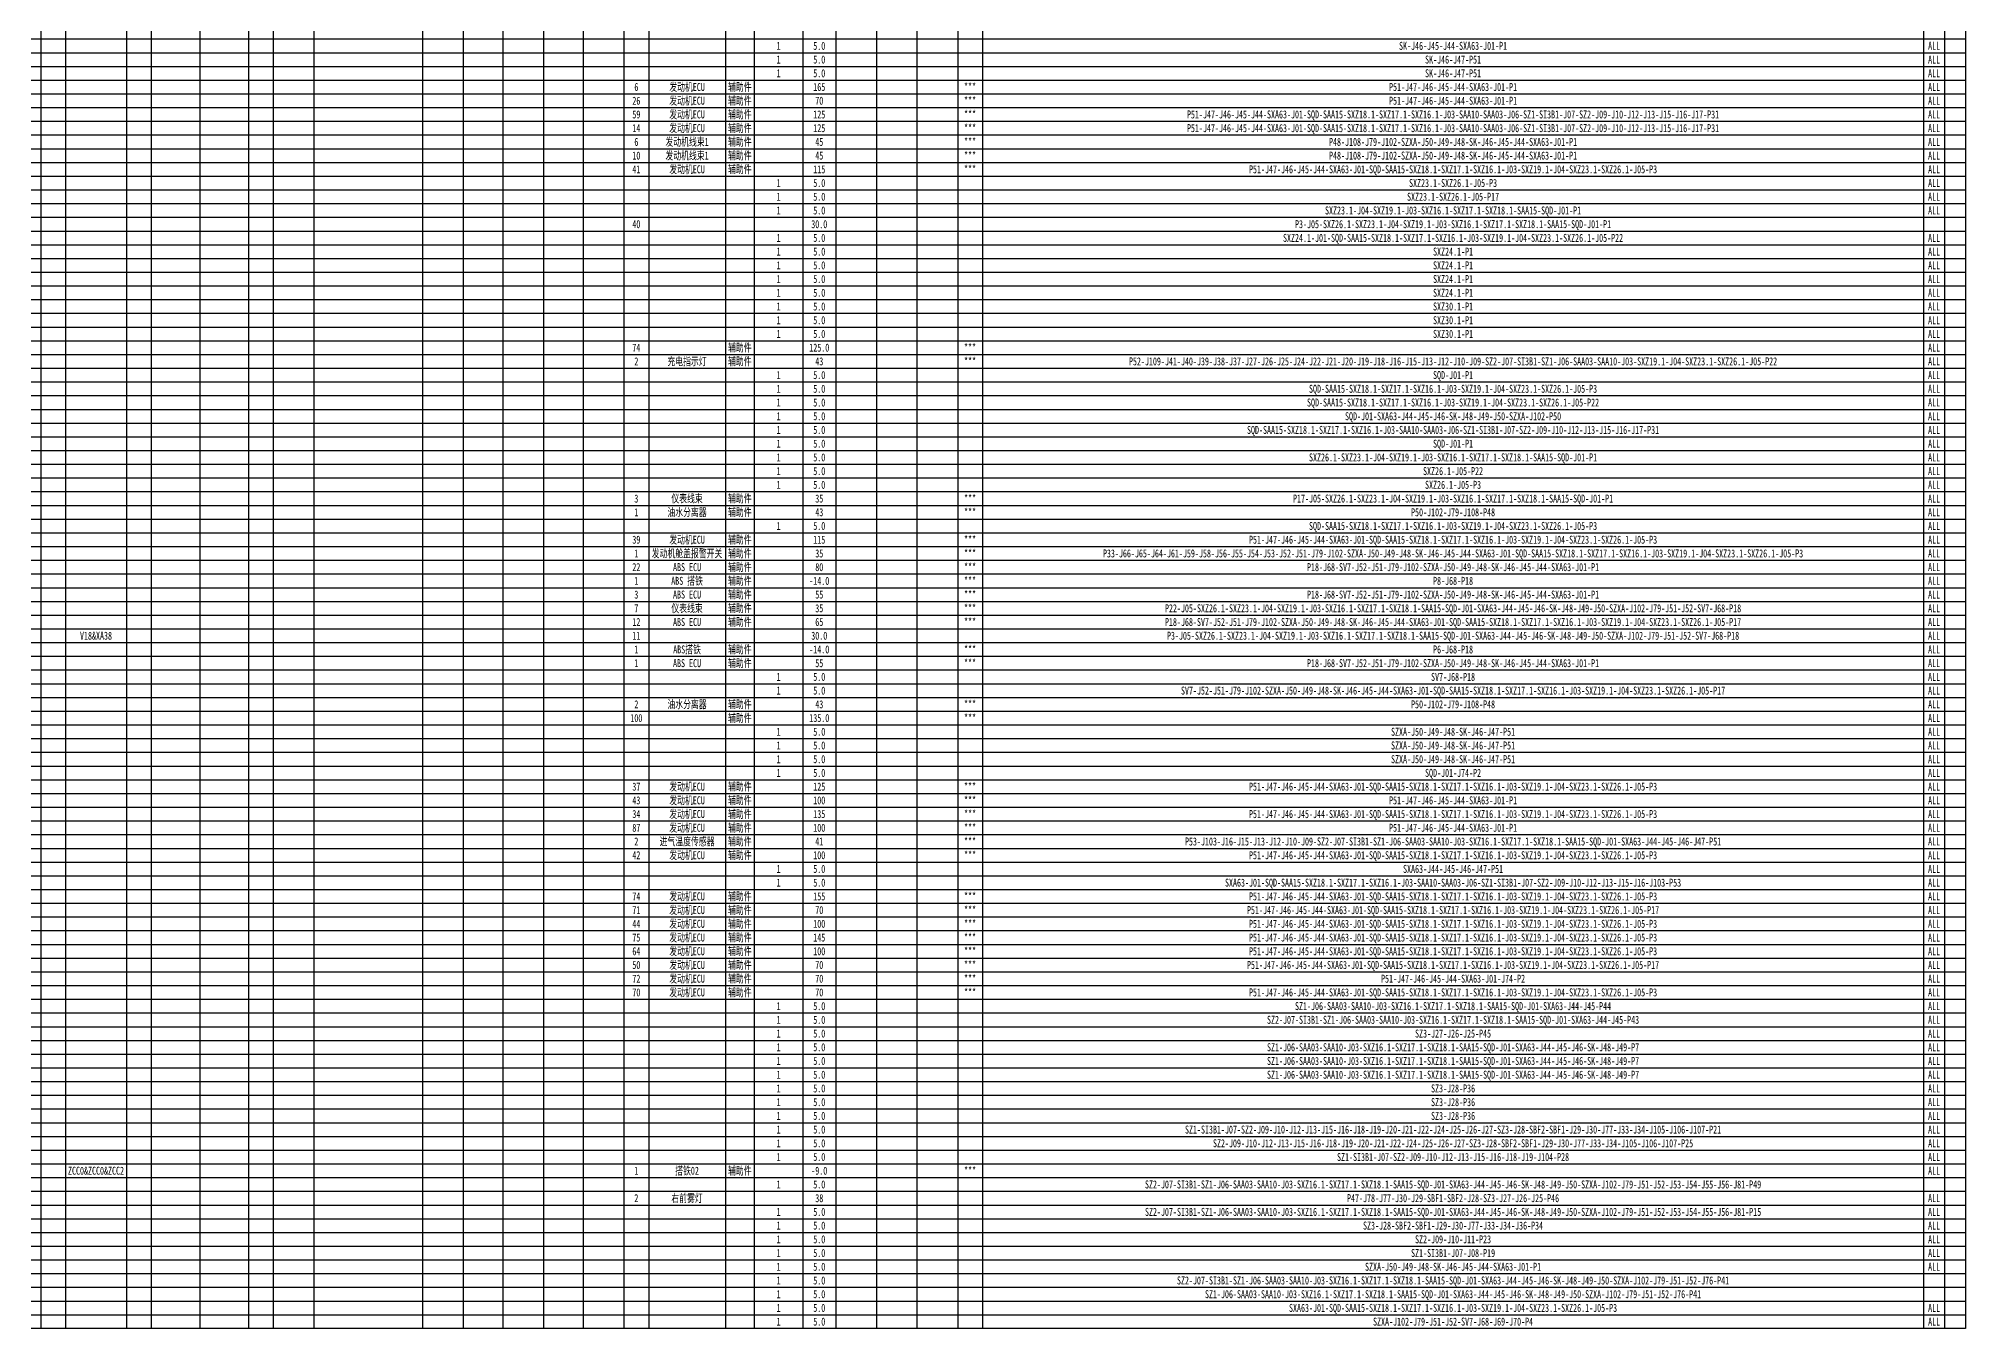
# Model space of a CAD drawing. Header units: millimetres. Extents: x -2653 to 6698, y -4403 to -42.
# Drawn here: x 5855 to 6698, y -1654 to -1090 of the extents above; entities that cross this region are included whole.
import ezdxf
from ezdxf.enums import TextEntityAlignment as Align

# ---------------------------------------------------------------- set-up
doc = ezdxf.new("R2010")
doc.units = ezdxf.units.MM
doc.header["$MEASUREMENT"] = 0
doc.layers.add('文字', color=3, linetype='Continuous')
doc.layers.add('轮廓线', color=7, linetype='Continuous')
doc.styles.add('辽宁天海', font='', dxfattribs={"width": 0.7})
doc.styles.get('辽宁天海').set_extended_font_data('NSimSun')

msp = doc.modelspace()

# ---------------------------------------------------------------- linework, layer by layer
at = {"layer": '轮廓线', "color": 7, "lineweight": 25}
for p, q in [((5856.02, -526.47), (5856.02, -1654.47)), ((5866.85, -526.47), (5866.85, -1654.47)), ((5893.4, -526.47), (5893.4, -1654.47)), ((5904.19, -526.47), (5904.19, -1654.47)), ((5925.49, -526.47), (5925.49, -1654.47)), ((5946.78, -526.47), (5946.78, -1654.47)), ((5957.63, -526.47), (5957.63, -1654.47)), ((5975.43, -526.47), (5975.43, -1654.47)), ((6022.88, -526.47), (6022.88, -1654.47)), ((6040.7, -526.47), (6040.7, -1654.47)), ((6058.1, -526.47), (6058.1, -1654.47)), ((6075.86, -526.47), (6075.86, -1654.47)), ((6093.26, -526.47), (6093.26, -1654.47)), ((6111.02, -526.47), (6111.02, -1654.47)), ((6121.86, -526.47), (6121.86, -1654.47)), ((6155.37, -526.47), (6155.37, -1654.47)), ((6168.01, -526.47), (6168.01, -1654.47)), ((6189.28, -526.47), (6189.28, -1654.47)), ((6203.62, -526.47), (6203.62, -1654.47)), ((6221.43, -526.47), (6221.43, -1654.47)), ((6239.19, -526.47), (6239.19, -1654.47)), ((6256.99, -526.47), (6256.99, -1654.47)), ((6267.81, -526.47), (6267.81, -1654.47)), ((6679.44, -526.47), (6679.44, -1654.47)), ((6688.57, -526.47), (6688.57, -1654.47)), ((6697.73, -526.47), (6697.73, -1654.47)), ((4984.89, -1090.47), (6697.73, -1090.47)), ((4984.89, -1096.47), (6697.73, -1096.47)), ((4984.89, -1102.47), (6697.73, -1102.47)), ((4984.89, -1108.47), (6697.73, -1108.47)), ((4984.89, -1114.47), (6697.73, -1114.47)), ((4984.89, -1120.47), (6697.73, -1120.47)), ((4984.89, -1126.47), (6697.73, -1126.47)), ((4984.89, -1132.47), (6697.73, -1132.47)), ((4984.89, -1138.47), (6697.73, -1138.47)), ((4984.89, -1144.47), (6697.73, -1144.47)), ((4984.89, -1150.47), (6697.73, -1150.47)), ((4984.89, -1156.47), (6697.73, -1156.47)), ((4984.89, -1162.47), (6697.73, -1162.47)), ((4984.89, -1168.47), (6697.73, -1168.47)), ((4984.89, -1174.47), (6697.73, -1174.47)), ((4984.89, -1180.47), (6697.73, -1180.47)), ((4984.89, -1186.47), (6697.73, -1186.47)), ((4984.89, -1192.47), (6697.73, -1192.47)), ((4984.89, -1198.47), (6697.73, -1198.47)), ((4984.89, -1204.47), (6697.73, -1204.47)), ((4984.89, -1210.47), (6697.73, -1210.47)), ((4984.89, -1216.47), (6697.73, -1216.47)), ((4984.89, -1222.47), (6697.73, -1222.47)), ((4984.89, -1228.47), (6697.73, -1228.47)), ((4984.89, -1234.47), (6697.73, -1234.47)), ((4984.89, -1240.47), (6697.73, -1240.47)), ((4984.89, -1246.47), (6697.73, -1246.47)), ((4984.89, -1252.47), (6697.73, -1252.47)), ((4984.89, -1258.47), (6697.73, -1258.47)), ((4984.89, -1264.47), (6697.73, -1264.47)), ((4984.89, -1270.47), (6697.73, -1270.47)), ((4984.89, -1276.47), (6697.73, -1276.47)), ((4984.89, -1282.47), (6697.73, -1282.47)), ((4984.89, -1288.47), (6697.73, -1288.47)), ((4984.89, -1294.47), (6697.73, -1294.47)), ((4984.89, -1300.47), (6697.73, -1300.47)), ((4984.89, -1306.47), (6697.73, -1306.47)), ((4984.89, -1312.47), (6697.73, -1312.47)), ((4984.89, -1318.47), (6697.73, -1318.47)), ((4984.89, -1324.47), (6697.73, -1324.47)), ((4984.89, -1330.47), (6697.73, -1330.47)), ((4984.89, -1336.47), (6697.73, -1336.47)), ((4984.89, -1342.47), (6697.73, -1342.47)), ((4984.89, -1348.47), (6697.73, -1348.47)), ((4984.89, -1354.47), (6697.73, -1354.47)), ((4984.89, -1360.47), (6697.73, -1360.47)), ((4984.89, -1366.47), (6697.73, -1366.47)), ((4984.89, -1372.47), (6697.73, -1372.47)), ((4984.89, -1378.47), (6697.73, -1378.47)), ((4984.89, -1384.47), (6697.73, -1384.47)), ((4984.89, -1390.47), (6697.73, -1390.47)), ((4984.89, -1396.47), (6697.73, -1396.47)), ((4984.89, -1402.47), (6697.73, -1402.47)), ((4984.89, -1408.47), (6697.73, -1408.47)), ((4984.89, -1414.47), (6697.73, -1414.47)), ((4984.89, -1420.47), (6697.73, -1420.47)), ((4984.89, -1426.47), (6697.73, -1426.47)), ((4984.89, -1432.47), (6697.73, -1432.47)), ((4984.89, -1438.47), (6697.73, -1438.47)), ((4984.89, -1444.47), (6697.73, -1444.47)), ((4984.89, -1450.47), (6697.73, -1450.47)), ((4984.89, -1456.47), (6697.73, -1456.47)), ((4984.89, -1462.47), (6697.73, -1462.47)), ((4984.89, -1468.47), (6697.73, -1468.47)), ((4984.89, -1474.47), (6697.73, -1474.47)), ((4984.89, -1480.47), (6697.73, -1480.47)), ((4984.89, -1486.47), (6697.73, -1486.47)), ((4984.89, -1492.47), (6697.73, -1492.47)), ((4984.89, -1498.47), (6697.73, -1498.47)), ((4984.89, -1504.47), (6697.73, -1504.47)), ((4984.89, -1510.47), (6697.73, -1510.47)), ((4984.89, -1516.47), (6697.73, -1516.47)), ((4984.89, -1522.47), (6697.73, -1522.47)), ((4984.89, -1528.47), (6697.73, -1528.47)), ((4984.89, -1534.47), (6697.73, -1534.47)), ((4984.89, -1540.47), (6697.73, -1540.47)), ((4984.89, -1546.47), (6697.73, -1546.47)), ((4984.89, -1552.47), (6697.73, -1552.47)), ((4984.89, -1558.47), (6697.73, -1558.47)), ((4984.89, -1564.47), (6697.73, -1564.47)), ((4984.89, -1570.47), (6697.73, -1570.47)), ((4984.89, -1576.47), (6697.73, -1576.47)), ((4984.89, -1582.47), (6697.73, -1582.47)), ((4984.89, -1588.47), (6697.73, -1588.47)), ((4984.89, -1594.47), (6697.73, -1594.47)), ((4984.89, -1600.47), (6697.73, -1600.47)), ((4984.89, -1606.47), (6697.73, -1606.47)), ((4984.89, -1612.47), (6697.73, -1612.47)), ((4984.89, -1618.47), (6697.73, -1618.47)), ((4984.89, -1624.47), (6697.73, -1624.47)), ((4984.89, -1630.47), (6697.73, -1630.47)), ((4984.89, -1636.47), (6697.73, -1636.47)), ((4984.89, -1642.47), (6697.73, -1642.47)), ((4984.89, -1648.47), (6697.73, -1648.47)), ((6697.73, -1654.47), (4984.89, -1654.47))]:
    msp.add_line(p, q, dxfattribs=at)

# ---------------------------------------------------------------- texts
at = {"layer": '文字', "lineweight": 25, "style": '辽宁天海', "width": 0.7}
for s, p in [('1', (6178.65, -1093.47)), ('5.0', (6196.45, -1093.47)), ('SK-J46-J45-J44-SXA63-J01-P1', (6473.63, -1093.47)), ('ALL', (6684.01, -1093.47)), ('1', (6178.65, -1099.47)), ('1', (6178.65, -1105.47)), ('5.0', (6196.45, -1099.47)), ('5.0', (6196.45, -1105.47)), ('SK-J46-J47-P51', (6473.63, -1099.47)), ('SK-J46-J47-P51', (6473.63, -1105.47)), ('ALL', (6684.01, -1099.47)), ('ALL', (6684.01, -1105.47)), ('6', (6116.44, -1111.47)), ('发动机ECU', (6138.62, -1111.47)), ('辅助件', (6161.69, -1111.47)), ('165', (6196.45, -1111.47)), ('***', (6262.4, -1111.47)), ('P51-J47-J46-J45-J44-SXA63-J01-P1', (6473.63, -1111.47)), ('ALL', (6684.01, -1111.47)), ('26', (6116.44, -1117.47)), ('发动机ECU', (6138.62, -1117.47)), ('辅助件', (6161.69, -1117.47)), ('70', (6196.45, -1117.47)), ('***', (6262.4, -1117.47)), ('P51-J47-J46-J45-J44-SXA63-J01-P1', (6473.63, -1117.47)), ('ALL', (6684.01, -1117.47)), ('59', (6116.44, -1123.47)), ('14', (6116.44, -1129.47)), ('发动机ECU', (6138.62, -1123.47)), ('发动机ECU', (6138.62, -1129.47)), ('辅助件', (6161.69, -1123.47)), ('辅助件', (6161.69, -1129.47)), ('125', (6196.45, -1123.47)), ('125', (6196.45, -1129.47)), ('***', (6262.4, -1123.47)), ('***', (6262.4, -1129.47)), ('P51-J47-J46-J45-J44-SXA63-J01-SQD-SAA15-SXZ18.1-SXZ17.1-SXZ16.1-J03-SAA10-SAA03-J06-SZ1-SI3B1-J07-SZ2-J09-J10-J12-J13-J15-J16-J17-P31', (6473.63, -1123.47)), ('P51-J47-J46-J45-J44-SXA63-J01-SQD-SAA15-SXZ18.1-SXZ17.1-SXZ16.1-J03-SAA10-SAA03-J06-SZ1-SI3B1-J07-SZ2-J09-J10-J12-J13-J15-J16-J17-P31', (6473.63, -1129.47)), ('ALL', (6684.01, -1123.47)), ('ALL', (6684.01, -1129.47)), ('6', (6116.44, -1135.47)), ('发动机线束1', (6138.62, -1135.47)), ('辅助件', (6161.69, -1135.47)), ('45', (6196.45, -1135.47)), ('***', (6262.4, -1135.47)), ('P48-J108-J79-J102-SZXA-J50-J49-J48-SK-J46-J45-J44-SXA63-J01-P1', (6473.63, -1135.47)), ('ALL', (6684.01, -1135.47)), ('41', (6116.44, -1147.47)), ('10', (6116.44, -1141.47)), ('发动机线束1', (6138.62, -1141.47)), ('发动机ECU', (6138.62, -1147.47)), ('辅助件', (6161.69, -1141.47)), ('辅助件', (6161.69, -1147.47)), ('115', (6196.45, -1147.47)), ('45', (6196.45, -1141.47)), ('***', (6262.4, -1141.47)), ('***', (6262.4, -1147.47)), ('P51-J47-J46-J45-J44-SXA63-J01-SQD-SAA15-SXZ18.1-SXZ17.1-SXZ16.1-J03-SXZ19.1-J04-SXZ23.1-SXZ26.1-J05-P3', (6473.63, -1147.47)), ('P48-J108-J79-J102-SZXA-J50-J49-J48-SK-J46-J45-J44-SXA63-J01-P1', (6473.63, -1141.47)), ('ALL', (6684.01, -1141.47)), ('ALL', (6684.01, -1147.47)), ('1', (6178.65, -1153.47)), ('5.0', (6196.45, -1153.47)), ('SXZ23.1-SXZ26.1-J05-P3', (6473.63, -1153.47)), ('ALL', (6684.01, -1153.47)), ('1', (6178.65, -1159.47)), ('5.0', (6196.45, -1159.47)), ('SXZ23.1-SXZ26.1-J05-P17', (6473.63, -1159.47)), ('ALL', (6684.01, -1159.47)), ('40', (6116.44, -1171.47)), ('1', (6178.65, -1165.47)), ('30.0', (6196.45, -1171.47)), ('5.0', (6196.45, -1165.47)), ('P3-J05-SXZ26.1-SXZ23.1-J04-SXZ19.1-J03-SXZ16.1-SXZ17.1-SXZ18.1-SAA15-SQD-J01-P1', (6473.63, -1171.47)), ('SXZ23.1-J04-SXZ19.1-J03-SXZ16.1-SXZ17.1-SXZ18.1-SAA15-SQD-J01-P1', (6473.63, -1165.47)), ('ALL', (6684.01, -1165.47)), ('1', (6178.65, -1177.47)), ('5.0', (6196.45, -1177.47)), ('SXZ24.1-J01-SQD-SAA15-SXZ18.1-SXZ17.1-SXZ16.1-J03-SXZ19.1-J04-SXZ23.1-SXZ26.1-J05-P22', (6473.63, -1177.47)), ('ALL', (6684.01, -1177.47)), ('1', (6178.65, -1183.47)), ('1', (6178.65, -1189.47)), ('5.0', (6196.45, -1183.47)), ('5.0', (6196.45, -1189.47)), ('SXZ24.1-P1', (6473.63, -1183.47)), ('SXZ24.1-P1', (6473.63, -1189.47)), ('ALL', (6684.01, -1183.47)), ('ALL', (6684.01, -1189.47)), ('1', (6178.65, -1195.47)), ('5.0', (6196.45, -1195.47)), ('SXZ24.1-P1', (6473.63, -1195.47)), ('ALL', (6684.01, -1195.47)), ('1', (6178.65, -1201.47)), ('5.0', (6196.45, -1201.47)), ('SXZ24.1-P1', (6473.63, -1201.47)), ('ALL', (6684.01, -1201.47)), ('1', (6178.65, -1207.47)), ('1', (6178.65, -1213.47)), ('5.0', (6196.45, -1207.47)), ('5.0', (6196.45, -1213.47)), ('SXZ30.1-P1', (6473.63, -1207.47)), ('SXZ30.1-P1', (6473.63, -1213.47)), ('ALL', (6684.01, -1207.47)), ('ALL', (6684.01, -1213.47)), ('1', (6178.65, -1219.47)), ('5.0', (6196.45, -1219.47)), ('SXZ30.1-P1', (6473.63, -1219.47)), ('ALL', (6684.01, -1219.47)), ('74', (6116.44, -1225.47)), ('2', (6116.44, -1231.47)), ('充电指示灯', (6138.62, -1231.47)), ('辅助件', (6161.69, -1225.47)), ('辅助件', (6161.69, -1231.47)), ('125.0', (6196.45, -1225.47)), ('43', (6196.45, -1231.47)), ('***', (6262.4, -1225.47)), ('***', (6262.4, -1231.47)), ('P52-J109-J41-J40-J39-J38-J37-J27-J26-J25-J24-J22-J21-J20-J19-J18-J16-J15-J13-J12-J10-J09-SZ2-J07-SI3B1-SZ1-J06-SAA03-SAA10-J03-SXZ19.1-J04-SXZ23.1-SXZ26.1-J05-P22', (6473.63, -1231.47)), ('ALL', (6684.01, -1225.47)), ('ALL', (6684.01, -1231.47)), ('1', (6178.65, -1237.47)), ('5.0', (6196.45, -1237.47)), ('SQD-J01-P1', (6473.63, -1237.47)), ('ALL', (6684.01, -1237.47)), ('1', (6178.65, -1243.47)), ('5.0', (6196.45, -1243.47)), ('SQD-SAA15-SXZ18.1-SXZ17.1-SXZ16.1-J03-SXZ19.1-J04-SXZ23.1-SXZ26.1-J05-P3', (6473.63, -1243.47)), ('ALL', (6684.01, -1243.47)), ('1', (6178.65, -1249.47)), ('1', (6178.65, -1255.47)), ('5.0', (6196.45, -1249.47)), ('5.0', (6196.45, -1255.47)), ('SQD-SAA15-SXZ18.1-SXZ17.1-SXZ16.1-J03-SXZ19.1-J04-SXZ23.1-SXZ26.1-J05-P22', (6473.63, -1249.47)), ('SQD-J01-SXA63-J44-J45-J46-SK-J48-J49-J50-SZXA-J102-P50', (6473.63, -1255.47)), ('ALL', (6684.01, -1249.47)), ('ALL', (6684.01, -1255.47)), ('1', (6178.65, -1261.47)), ('5.0', (6196.45, -1261.47)), ('SQD-SAA15-SXZ18.1-SXZ17.1-SXZ16.1-J03-SAA10-SAA03-J06-SZ1-SI3B1-J07-SZ2-J09-J10-J12-J13-J15-J16-J17-P31', (6473.63, -1261.47)), ('ALL', (6684.01, -1261.47)), ('1', (6178.65, -1267.47)), ('1', (6178.65, -1273.47)), ('5.0', (6196.45, -1267.47)), ('5.0', (6196.45, -1273.47)), ('SXZ26.1-SXZ23.1-J04-SXZ19.1-J03-SXZ16.1-SXZ17.1-SXZ18.1-SAA15-SQD-J01-P1', (6473.63, -1273.47)), ('SQD-J01-P1', (6473.63, -1267.47)), ('ALL', (6684.01, -1267.47)), ('ALL', (6684.01, -1273.47)), ('1', (6178.65, -1279.47)), ('5.0', (6196.45, -1279.47)), ('SXZ26.1-J05-P22', (6473.63, -1279.47)), ('ALL', (6684.01, -1279.47)), ('仪表线束', (6138.62, -1291.47)), ('辅助件', (6161.69, -1291.47)), ('1', (6178.65, -1285.47)), ('5.0', (6196.45, -1285.47)), ('SXZ26.1-J05-P3', (6473.63, -1285.47)), ('ALL', (6684.01, -1285.47)), ('3', (6116.44, -1291.47)), ('1', (6116.44, -1297.47)), ('油水分离器', (6138.62, -1297.47)), ('辅助件', (6161.69, -1297.47)), ('43', (6196.45, -1297.47)), ('35', (6196.45, -1291.47)), ('***', (6262.4, -1291.47)), ('***', (6262.4, -1297.47)), ('P17-J05-SXZ26.1-SXZ23.1-J04-SXZ19.1-J03-SXZ16.1-SXZ17.1-SXZ18.1-SAA15-SQD-J01-P1', (6473.63, -1291.47)), ('P50-J102-J79-J108-P48', (6473.63, -1297.47)), ('ALL', (6684.01, -1291.47)), ('ALL', (6684.01, -1297.47)), ('1', (6178.65, -1303.47)), ('5.0', (6196.45, -1303.47)), ('SQD-SAA15-SXZ18.1-SXZ17.1-SXZ16.1-J03-SXZ19.1-J04-SXZ23.1-SXZ26.1-J05-P3', (6473.63, -1303.47)), ('ALL', (6684.01, -1303.47)), ('39', (6116.44, -1309.47)), ('1', (6116.44, -1315.47)), ('发动机舱盖报警开关', (6138.62, -1315.47)), ('发动机ECU', (6138.62, -1309.47)), ('辅助件', (6161.69, -1309.47)), ('辅助件', (6161.69, -1315.47)), ('115', (6196.45, -1309.47)), ('35', (6196.45, -1315.47)), ('***', (6262.4, -1309.47)), ('***', (6262.4, -1315.47)), ('P33-J66-J65-J64-J61-J59-J58-J56-J55-J54-J53-J52-J51-J79-J102-SZXA-J50-J49-J48-SK-J46-J45-J44-SXA63-J01-SQD-SAA15-SXZ18.1-SXZ17.1-SXZ16.1-J03-SXZ19.1-J04-SXZ23.1-SXZ26.1-J05-P3', (6473.63, -1315.47)), ('P51-J47-J46-J45-J44-SXA63-J01-SQD-SAA15-SXZ18.1-SXZ17.1-SXZ16.1-J03-SXZ19.1-J04-SXZ23.1-SXZ26.1-J05-P3', (6473.63, -1309.47)), ('ALL', (6684.01, -1309.47)), ('ALL', (6684.01, -1315.47)), ('22', (6116.44, -1321.47)), ('ABS ECU', (6138.62, -1321.47)), ('辅助件', (6161.69, -1321.47)), ('80', (6196.45, -1321.47)), ('***', (6262.4, -1321.47)), ('P18-J68-SV7-J52-J51-J79-J102-SZXA-J50-J49-J48-SK-J46-J45-J44-SXA63-J01-P1', (6473.63, -1321.47)), ('ALL', (6684.01, -1321.47)), ('1', (6116.44, -1327.47)), ('ABS 搭铁', (6138.62, -1327.47)), ('辅助件', (6161.69, -1327.47)), ('辅助件', (6161.69, -1333.47)), ('-14.0', (6196.45, -1327.47)), ('***', (6262.4, -1327.47)), ('***', (6262.4, -1333.47)), ('P8-J68-P18', (6473.63, -1327.47)), ('ALL', (6684.01, -1327.47)), ('3', (6116.44, -1333.47)), ('7', (6116.44, -1339.47)), ('仪表线束', (6138.62, -1339.47)), ('ABS ECU', (6138.62, -1333.47)), ('辅助件', (6161.69, -1339.47)), ('35', (6196.45, -1339.47)), ('55', (6196.45, -1333.47)), ('***', (6262.4, -1339.47)), ('P22-J05-SXZ26.1-SXZ23.1-J04-SXZ19.1-J03-SXZ16.1-SXZ17.1-SXZ18.1-SAA15-SQD-J01-SXA63-J44-J45-J46-SK-J48-J49-J50-SZXA-J102-J79-J51-J52-SV7-J68-P18', (6473.63, -1339.47)), ('P18-J68-SV7-J52-J51-J79-J102-SZXA-J50-J49-J48-SK-J46-J45-J44-SXA63-J01-P1', (6473.63, -1333.47)), ('ALL', (6684.01, -1333.47)), ('ALL', (6684.01, -1339.47)), ('12', (6116.44, -1345.47)), ('ABS ECU', (6138.62, -1345.47)), ('辅助件', (6161.69, -1345.47)), ('65', (6196.45, -1345.47)), ('***', (6262.4, -1345.47)), ('P18-J68-SV7-J52-J51-J79-J102-SZXA-J50-J49-J48-SK-J46-J45-J44-SXA63-J01-SQD-SAA15-SXZ18.1-SXZ17.1-SXZ16.1-J03-SXZ19.1-J04-SXZ23.1-SXZ26.1-J05-P17', (6473.63, -1345.47)), ('ALL', (6684.01, -1345.47)), ('V18&XA38', (5880.13, -1351.47)), ('11', (6116.44, -1351.47)), ('1', (6116.44, -1357.47)), ('ABS搭铁', (6138.62, -1357.47)), ('辅助件', (6161.69, -1357.47)), ('-14.0', (6196.45, -1357.47)), ('30.0', (6196.45, -1351.47)), ('***', (6262.4, -1357.47)), ('P3-J05-SXZ26.1-SXZ23.1-J04-SXZ19.1-J03-SXZ16.1-SXZ17.1-SXZ18.1-SAA15-SQD-J01-SXA63-J44-J45-J46-SK-J48-J49-J50-SZXA-J102-J79-J51-J52-SV7-J68-P18', (6473.63, -1351.47)), ('P6-J68-P18', (6473.63, -1357.47)), ('ALL', (6684.01, -1351.47)), ('ALL', (6684.01, -1357.47)), ('1', (6116.44, -1363.47)), ('ABS ECU', (6138.62, -1363.47)), ('辅助件', (6161.69, -1363.47)), ('55', (6196.45, -1363.47)), ('***', (6262.4, -1363.47)), ('P18-J68-SV7-J52-J51-J79-J102-SZXA-J50-J49-J48-SK-J46-J45-J44-SXA63-J01-P1', (6473.63, -1363.47)), ('ALL', (6684.01, -1363.47)), ('1', (6178.65, -1369.47)), ('5.0', (6196.45, -1369.47)), ('SV7-J68-P18', (6473.63, -1369.47)), ('ALL', (6684.01, -1369.47)), ('2', (6116.44, -1381.47)), ('油水分离器', (6138.62, -1381.47)), ('辅助件', (6161.69, -1381.47)), ('1', (6178.65, -1375.47)), ('5.0', (6196.45, -1375.47)), ('43', (6196.45, -1381.47)), ('***', (6262.4, -1381.47)), ('SV7-J52-J51-J79-J102-SZXA-J50-J49-J48-SK-J46-J45-J44-SXA63-J01-SQD-SAA15-SXZ18.1-SXZ17.1-SXZ16.1-J03-SXZ19.1-J04-SXZ23.1-SXZ26.1-J05-P17', (6473.63, -1375.47)), ('P50-J102-J79-J108-P48', (6473.63, -1381.47)), ('ALL', (6684.01, -1375.47)), ('ALL', (6684.01, -1381.47)), ('100', (6116.44, -1387.47)), ('辅助件', (6161.69, -1387.47)), ('135.0', (6196.45, -1387.47)), ('***', (6262.4, -1387.47)), ('ALL', (6684.01, -1387.47)), ('1', (6178.65, -1393.47)), ('1', (6178.65, -1399.47)), ('5.0', (6196.45, -1393.47)), ('5.0', (6196.45, -1399.47)), ('SZXA-J50-J49-J48-SK-J46-J47-P51', (6473.63, -1393.47)), ('SZXA-J50-J49-J48-SK-J46-J47-P51', (6473.63, -1399.47)), ('ALL', (6684.01, -1393.47)), ('ALL', (6684.01, -1399.47)), ('1', (6178.65, -1405.47)), ('5.0', (6196.45, -1405.47)), ('SZXA-J50-J49-J48-SK-J46-J47-P51', (6473.63, -1405.47)), ('ALL', (6684.01, -1405.47)), ('37', (6116.44, -1417.47)), ('发动机ECU', (6138.62, -1417.47)), ('辅助件', (6161.69, -1417.47)), ('1', (6178.65, -1411.47)), ('5.0', (6196.45, -1411.47)), ('125', (6196.45, -1417.47)), ('***', (6262.4, -1417.47)), ('P51-J47-J46-J45-J44-SXA63-J01-SQD-SAA15-SXZ18.1-SXZ17.1-SXZ16.1-J03-SXZ19.1-J04-SXZ23.1-SXZ26.1-J05-P3', (6473.63, -1417.47)), ('SQD-J01-J74-P2', (6473.63, -1411.47)), ('ALL', (6684.01, -1411.47)), ('ALL', (6684.01, -1417.47)), ('43', (6116.44, -1423.47)), ('发动机ECU', (6138.62, -1423.47)), ('辅助件', (6161.69, -1423.47)), ('100', (6196.45, -1423.47)), ('***', (6262.4, -1423.47)), ('P51-J47-J46-J45-J44-SXA63-J01-P1', (6473.63, -1423.47)), ('ALL', (6684.01, -1423.47)), ('34', (6116.44, -1429.47)), ('发动机ECU', (6138.62, -1429.47)), ('辅助件', (6161.69, -1429.47)), ('135', (6196.45, -1429.47)), ('***', (6262.4, -1429.47)), ('P51-J47-J46-J45-J44-SXA63-J01-SQD-SAA15-SXZ18.1-SXZ17.1-SXZ16.1-J03-SXZ19.1-J04-SXZ23.1-SXZ26.1-J05-P3', (6473.63, -1429.47)), ('ALL', (6684.01, -1429.47)), ('87', (6116.44, -1435.47)), ('2', (6116.44, -1441.47)), ('进气温度传感器', (6138.62, -1441.47)), ('发动机ECU', (6138.62, -1435.47)), ('辅助件', (6161.69, -1435.47)), ('辅助件', (6161.69, -1441.47)), ('100', (6196.45, -1435.47)), ('41', (6196.45, -1441.47)), ('***', (6262.4, -1435.47)), ('***', (6262.4, -1441.47)), ('P53-J103-J16-J15-J13-J12-J10-J09-SZ2-J07-SI3B1-SZ1-J06-SAA03-SAA10-J03-SXZ16.1-SXZ17.1-SXZ18.1-SAA15-SQD-J01-SXA63-J44-J45-J46-J47-P51', (6473.63, -1441.47)), ('P51-J47-J46-J45-J44-SXA63-J01-P1', (6473.63, -1435.47)), ('ALL', (6684.01, -1435.47)), ('ALL', (6684.01, -1441.47)), ('42', (6116.44, -1447.47)), ('发动机ECU', (6138.62, -1447.47)), ('辅助件', (6161.69, -1447.47)), ('100', (6196.45, -1447.47)), ('***', (6262.4, -1447.47)), ('P51-J47-J46-J45-J44-SXA63-J01-SQD-SAA15-SXZ18.1-SXZ17.1-SXZ16.1-J03-SXZ19.1-J04-SXZ23.1-SXZ26.1-J05-P3', (6473.63, -1447.47)), ('ALL', (6684.01, -1447.47)), ('1', (6178.65, -1453.47)), ('1', (6178.65, -1459.47)), ('5.0', (6196.45, -1453.47)), ('5.0', (6196.45, -1459.47)), ('SXA63-J01-SQD-SAA15-SXZ18.1-SXZ17.1-SXZ16.1-J03-SAA10-SAA03-J06-SZ1-SI3B1-J07-SZ2-J09-J10-J12-J13-J15-J16-J103-P53', (6473.63, -1459.47)), ('SXA63-J44-J45-J46-J47-P51', (6473.63, -1453.47)), ('ALL', (6684.01, -1453.47)), ('ALL', (6684.01, -1459.47)), ('74', (6116.44, -1465.47)), ('发动机ECU', (6138.62, -1465.47)), ('辅助件', (6161.69, -1465.47)), ('155', (6196.45, -1465.47)), ('***', (6262.4, -1465.47)), ('P51-J47-J46-J45-J44-SXA63-J01-SQD-SAA15-SXZ18.1-SXZ17.1-SXZ16.1-J03-SXZ19.1-J04-SXZ23.1-SXZ26.1-J05-P3', (6473.63, -1465.47)), ('ALL', (6684.01, -1465.47)), ('71', (6116.44, -1471.47)), ('发动机ECU', (6138.62, -1471.47)), ('辅助件', (6161.69, -1471.47)), ('70', (6196.45, -1471.47)), ('***', (6262.4, -1471.47)), ('P51-J47-J46-J45-J44-SXA63-J01-SQD-SAA15-SXZ18.1-SXZ17.1-SXZ16.1-J03-SXZ19.1-J04-SXZ23.1-SXZ26.1-J05-P17', (6473.63, -1471.47)), ('ALL', (6684.01, -1471.47)), ('44', (6116.44, -1477.47)), ('75', (6116.44, -1483.47)), ('发动机ECU', (6138.62, -1477.47)), ('发动机ECU', (6138.62, -1483.47)), ('辅助件', (6161.69, -1477.47)), ('辅助件', (6161.69, -1483.47)), ('100', (6196.45, -1477.47)), ('145', (6196.45, -1483.47)), ('***', (6262.4, -1477.47)), ('***', (6262.4, -1483.47)), ('P51-J47-J46-J45-J44-SXA63-J01-SQD-SAA15-SXZ18.1-SXZ17.1-SXZ16.1-J03-SXZ19.1-J04-SXZ23.1-SXZ26.1-J05-P3', (6473.63, -1477.47)), ('P51-J47-J46-J45-J44-SXA63-J01-SQD-SAA15-SXZ18.1-SXZ17.1-SXZ16.1-J03-SXZ19.1-J04-SXZ23.1-SXZ26.1-J05-P3', (6473.63, -1483.47)), ('ALL', (6684.01, -1477.47)), ('ALL', (6684.01, -1483.47)), ('64', (6116.44, -1489.47)), ('发动机ECU', (6138.62, -1489.47)), ('辅助件', (6161.69, -1489.47)), ('100', (6196.45, -1489.47)), ('***', (6262.4, -1489.47)), ('P51-J47-J46-J45-J44-SXA63-J01-SQD-SAA15-SXZ18.1-SXZ17.1-SXZ16.1-J03-SXZ19.1-J04-SXZ23.1-SXZ26.1-J05-P3', (6473.63, -1489.47)), ('ALL', (6684.01, -1489.47)), ('50', (6116.44, -1495.47)), ('72', (6116.44, -1501.47)), ('发动机ECU', (6138.62, -1495.47)), ('发动机ECU', (6138.62, -1501.47)), ('辅助件', (6161.69, -1495.47)), ('辅助件', (6161.69, -1501.47)), ('70', (6196.45, -1495.47)), ('70', (6196.45, -1501.47)), ('***', (6262.4, -1495.47)), ('***', (6262.4, -1501.47)), ('P51-J47-J46-J45-J44-SXA63-J01-SQD-SAA15-SXZ18.1-SXZ17.1-SXZ16.1-J03-SXZ19.1-J04-SXZ23.1-SXZ26.1-J05-P17', (6473.63, -1495.47)), ('P51-J47-J46-J45-J44-SXA63-J01-J74-P2', (6473.63, -1501.47)), ('ALL', (6684.01, -1495.47)), ('ALL', (6684.01, -1501.47)), ('70', (6116.44, -1507.47)), ('发动机ECU', (6138.62, -1507.47)), ('辅助件', (6161.69, -1507.47)), ('70', (6196.45, -1507.47)), ('***', (6262.4, -1507.47)), ('P51-J47-J46-J45-J44-SXA63-J01-SQD-SAA15-SXZ18.1-SXZ17.1-SXZ16.1-J03-SXZ19.1-J04-SXZ23.1-SXZ26.1-J05-P3', (6473.63, -1507.47)), ('ALL', (6684.01, -1507.47)), ('1', (6178.65, -1513.47)), ('5.0', (6196.45, -1513.47)), ('SZ1-J06-SAA03-SAA10-J03-SXZ16.1-SXZ17.1-SXZ18.1-SAA15-SQD-J01-SXA63-J44-J45-P44', (6473.63, -1513.47)), ('ALL', (6684.01, -1513.47)), ('1', (6178.65, -1519.47)), ('1', (6178.65, -1525.47)), ('5.0', (6196.45, -1519.47)), ('5.0', (6196.45, -1525.47)), ('SZ2-J07-SI3B1-SZ1-J06-SAA03-SAA10-J03-SXZ16.1-SXZ17.1-SXZ18.1-SAA15-SQD-J01-SXA63-J44-J45-P43', (6473.63, -1519.47)), ('SZ3-J27-J26-J25-P45', (6473.63, -1525.47)), ('ALL', (6684.01, -1519.47)), ('ALL', (6684.01, -1525.47)), ('1', (6178.65, -1531.47)), ('5.0', (6196.45, -1531.47)), ('SZ1-J06-SAA03-SAA10-J03-SXZ16.1-SXZ17.1-SXZ18.1-SAA15-SQD-J01-SXA63-J44-J45-J46-SK-J48-J49-P7', (6473.63, -1531.47)), ('ALL', (6684.01, -1531.47)), ('1', (6178.65, -1537.47)), ('1', (6178.65, -1543.47)), ('5.0', (6196.45, -1537.47)), ('5.0', (6196.45, -1543.47)), ('SZ1-J06-SAA03-SAA10-J03-SXZ16.1-SXZ17.1-SXZ18.1-SAA15-SQD-J01-SXA63-J44-J45-J46-SK-J48-J49-P7', (6473.63, -1537.47)), ('SZ1-J06-SAA03-SAA10-J03-SXZ16.1-SXZ17.1-SXZ18.1-SAA15-SQD-J01-SXA63-J44-J45-J46-SK-J48-J49-P7', (6473.63, -1543.47)), ('ALL', (6684.01, -1537.47)), ('ALL', (6684.01, -1543.47)), ('1', (6178.65, -1549.47)), ('5.0', (6196.45, -1549.47)), ('SZ3-J28-P36', (6473.63, -1549.47)), ('ALL', (6684.01, -1549.47)), ('1', (6178.65, -1555.47)), ('5.0', (6196.45, -1555.47)), ('SZ3-J28-P36', (6473.63, -1555.47)), ('ALL', (6684.01, -1555.47)), ('1', (6178.65, -1561.47)), ('1', (6178.65, -1567.47)), ('5.0', (6196.45, -1561.47)), ('5.0', (6196.45, -1567.47)), ('SZ1-SI3B1-J07-SZ2-J09-J10-J12-J13-J15-J16-J18-J19-J20-J21-J22-J24-J25-J26-J27-SZ3-J28-SBF2-SBF1-J29-J30-J77-J33-J34-J105-J106-J107-P21', (6473.63, -1567.47)), ('SZ3-J28-P36', (6473.63, -1561.47)), ('ALL', (6684.01, -1561.47)), ('ALL', (6684.01, -1567.47)), ('1', (6178.65, -1573.47)), ('5.0', (6196.45, -1573.47)), ('SZ2-J09-J10-J12-J13-J15-J16-J18-J19-J20-J21-J22-J24-J25-J26-J27-SZ3-J28-SBF2-SBF1-J29-J30-J77-J33-J34-J105-J106-J107-P25', (6473.63, -1573.47)), ('ALL', (6684.01, -1573.47)), ('ZCC0&ZCC0&ZCC2', (5880.13, -1585.47)), ('1', (6116.44, -1585.47)), ('搭铁02', (6138.62, -1585.47)), ('辅助件', (6161.69, -1585.47)), ('1', (6178.65, -1579.47)), ('-9.0', (6196.45, -1585.47)), ('5.0', (6196.45, -1579.47)), ('***', (6262.4, -1585.47)), ('SZ1-SI3B1-J07-SZ2-J09-J10-J12-J13-J15-J16-J18-J19-J104-P28', (6473.63, -1579.47)), ('ALL', (6684.01, -1579.47)), ('ALL', (6684.01, -1585.47)), ('1', (6178.65, -1591.47)), ('5.0', (6196.45, -1591.47)), ('SZ2-J07-SI3B1-SZ1-J06-SAA03-SAA10-J03-SXZ16.1-SXZ17.1-SXZ18.1-SAA15-SQD-J01-SXA63-J44-J45-J46-SK-J48-J49-J50-SZXA-J102-J79-J51-J52-J53-J54-J55-J56-J81-P49', (6473.63, -1591.47)), ('2', (6116.44, -1597.47)), ('右前雾灯', (6138.62, -1597.47)), ('38', (6196.45, -1597.47)), ('P47-J78-J77-J30-J29-SBF1-SBF2-J28-SZ3-J27-J26-J25-P46', (6473.63, -1597.47)), ('ALL', (6684.01, -1597.47)), ('1', (6178.65, -1603.47)), ('1', (6178.65, -1609.47)), ('5.0', (6196.45, -1603.47)), ('5.0', (6196.45, -1609.47)), ('SZ2-J07-SI3B1-SZ1-J06-SAA03-SAA10-J03-SXZ16.1-SXZ17.1-SXZ18.1-SAA15-SQD-J01-SXA63-J44-J45-J46-SK-J48-J49-J50-SZXA-J102-J79-J51-J52-J53-J54-J55-J56-J81-P15', (6473.63, -1603.47)), ('SZ3-J28-SBF2-SBF1-J29-J30-J77-J33-J34-J36-P34', (6473.63, -1609.47)), ('ALL', (6684.01, -1603.47)), ('ALL', (6684.01, -1609.47)), ('1', (6178.65, -1615.47)), ('5.0', (6196.45, -1615.47)), ('SZ2-J09-J10-J11-P23', (6473.63, -1615.47)), ('ALL', (6684.01, -1615.47)), ('1', (6178.65, -1621.47)), ('1', (6178.65, -1627.47)), ('5.0', (6196.45, -1621.47)), ('5.0', (6196.45, -1627.47)), ('SZXA-J50-J49-J48-SK-J46-J45-J44-SXA63-J01-P1', (6473.63, -1627.47)), ('SZ1-SI3B1-J07-J08-P19', (6473.63, -1621.47)), ('ALL', (6684.01, -1621.47)), ('ALL', (6684.01, -1627.47)), ('1', (6178.65, -1633.47)), ('5.0', (6196.45, -1633.47)), ('SZ2-J07-SI3B1-SZ1-J06-SAA03-SAA10-J03-SXZ16.1-SXZ17.1-SXZ18.1-SAA15-SQD-J01-SXA63-J44-J45-J46-SK-J48-J49-J50-SZXA-J102-J79-J51-J52-J76-P41', (6473.63, -1633.47)), ('1', (6178.65, -1639.47)), ('5.0', (6196.45, -1639.47)), ('SZ1-J06-SAA03-SAA10-J03-SXZ16.1-SXZ17.1-SXZ18.1-SAA15-SQD-J01-SXA63-J44-J45-J46-SK-J48-J49-J50-SZXA-J102-J79-J51-J52-J76-P41', (6473.63, -1639.47)), ('1', (6178.65, -1645.47)), ('1', (6178.65, -1651.47)), ('5.0', (6196.45, -1645.47)), ('5.0', (6196.45, -1651.47)), ('SXA63-J01-SQD-SAA15-SXZ18.1-SXZ17.1-SXZ16.1-J03-SXZ19.1-J04-SXZ23.1-SXZ26.1-J05-P3', (6473.63, -1645.47)), ('SZXA-J102-J79-J51-J52-SV7-J68-J69-J70-P4', (6473.63, -1651.47)), ('ALL', (6684.01, -1645.47)), ('ALL', (6684.01, -1651.47))]:
    msp.add_text(s, height=3.5, dxfattribs=at).set_placement(p, align=Align.MIDDLE_CENTER)

doc.saveas('drawing.dxf')
